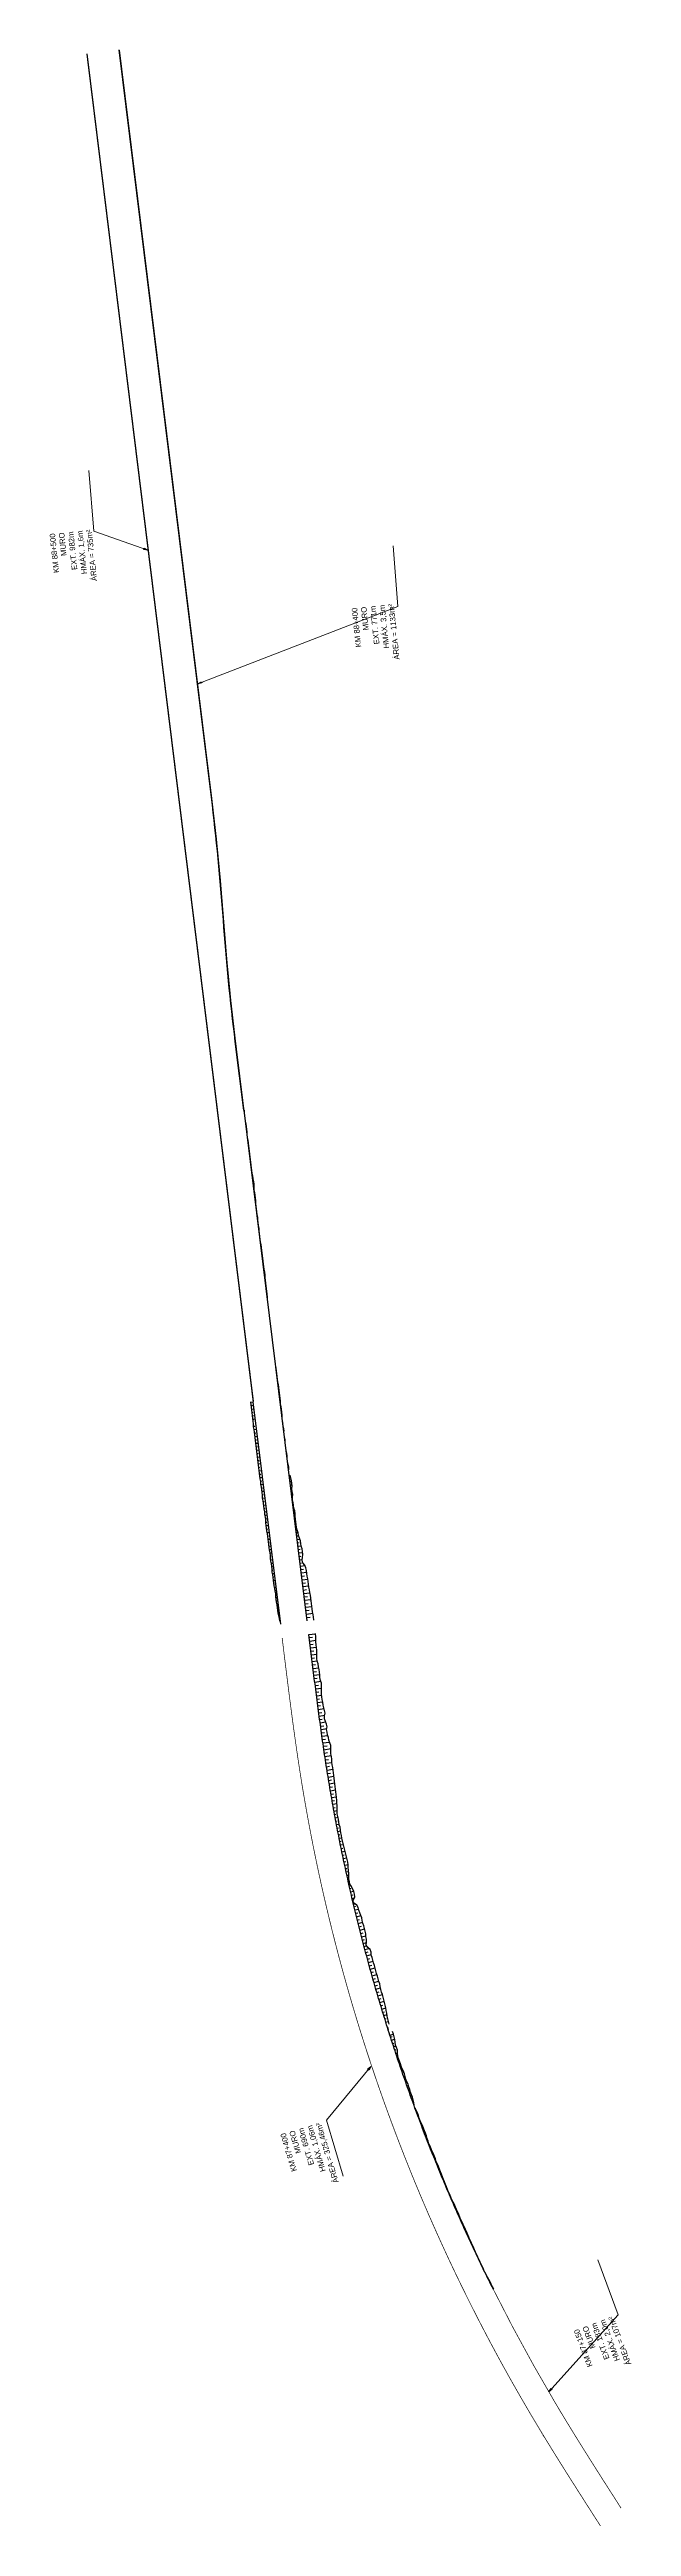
# Model space of a CAD drawing. Header units: metres. Extents: x 288738 to 324331, y 7399322 to 7465117.
# Drawn here: x 296109 to 296530, y 7454560 to 7456351 of the extents above; entities that cross this region are included whole.
import ezdxf

# ---------------------------------------------------------------- set-up
doc = ezdxf.new("R2010")
doc.units = ezdxf.units.M
doc.header["$LTSCALE"] = 10
for name, color, linetype in [('F-HZ-ATERRO-TALUDE', 110, 'Continuous'), ('F-HZ-MUROS', 210, 'Continuous'), ('F-HZ-PIANO-CORTE', 10, 'Continuous'), ('F-HZ-TALUDE', 2, 'Continuous')]:
    doc.layers.add(name, color=color, linetype=linetype)
doc.layers.add('U-HZ-TEXTO-MUROS', color=2, linetype='Continuous', lineweight=0)
doc.styles.add('ARIAL', font='arial.ttf')
doc.styles.add('DIM', font='arial.ttf', dxfattribs={"width": 0.8})
doc.dimstyles.new('U-1_2000', dxfattribs={"dimscale": 2, "dimtxt": 1.5, "dimasz": 0.75, "dimexe": 0.75, "dimexo": 0.75, "dimgap": 0.25, "dimtad": 1, "dimzin": 4, "dimtxsty": 'DIM', "dimblk": 'ARCHTICK', "dimcen": 0.7, "dimdle": 0.75, "dimclrd": 256, "dimclre": 256, "dimclrt": 256, "dimaunit": 1, "dimadec": 3, "dimazin": 2, "dimtfac": 1, "dimtofl": 0, "dimtmove": 0, "dimatfit": 3, "dimldrblk": 'CLOSEDBLANK', "dimfxl": 0, "dimtolj": 1, "dimtzin": 0, "dimlwd": -1, "dimlwe": -1, "dimarcsym": 0})

# ---------------------------------------------------------------- blocks, each defined once
blk = doc.blocks.new('_ArchTick')
at = {"color": 0, "linetype": 'ByBlock', "const_width": 0.15}
blk.add_lwpolyline([(-0.5, -0.5), (0.5, 0.5)], dxfattribs=at)

msp = doc.modelspace()

# ---------------------------------------------------------------- linework, layer by layer
at = {"layer": 'F-HZ-ATERRO-TALUDE', "linetype": 'Continuous', "lineweight": -3}
for p, q in [((296277.72, 7455357.432), (296277.863, 7455357.45)), ((296278.026, 7455354.955), (296278.113, 7455354.965)), ((296278.331, 7455352.48), (296278.586, 7455352.512)), ((296278.787, 7455349.186), (296278.836, 7455349.192)), ((296279.045, 7455346.699), (296279.176, 7455346.715)), ((296279.38, 7455344.224), (296279.409, 7455344.227)), ((296279.997, 7455339.263), (296280.032, 7455339.267)), ((296280.269, 7455336.778), (296280.402, 7455336.795)), ((296280.634, 7455334.305), (296280.693, 7455334.313)), ((296281.391, 7455327.687), (296281.71, 7455327.726)), ((296281.694, 7455325.234), (296281.893, 7455325.258)), ((296282.602, 7455317.873), (296283.487, 7455317.982)), ((296282.906, 7455315.415), (296283.492, 7455315.487)), ((296283.212, 7455312.935), (296284.319, 7455313.071)), ((296283.512, 7455310.504), (296283.856, 7455310.546)), ((296283.815, 7455308.046), (296284.512, 7455308.132)), ((296284.119, 7455305.581), (296284.468, 7455305.624)), ((296284.42, 7455303.147), (296284.711, 7455303.183)), ((296284.726, 7455300.667), (296284.887, 7455300.687)), ((296285.031, 7455298.19), (296285.49, 7455298.246)), ((296285.337, 7455295.713), (296285.604, 7455295.746)), ((296285.64, 7455293.254), (296286.49, 7455293.359)), ((296285.944, 7455290.793), (296286.306, 7455290.838)), ((296286.249, 7455288.323), (296286.773, 7455288.388)), ((296286.555, 7455285.845), (296286.873, 7455285.885)), ((296286.861, 7455283.367), (296287.497, 7455283.446)), ((296287.164, 7455280.906), (296287.55, 7455280.954)), ((296287.467, 7455278.457), (296288.636, 7455278.601)), ((296287.771, 7455275.988), (296288.465, 7455276.074)), ((296288.071, 7455273.558), (296289.96, 7455273.791)), ((296288.373, 7455271.114), (296289.491, 7455271.252)), ((296288.679, 7455268.633), (296290.925, 7455268.91)), ((296288.98, 7455266.194), (296290.311, 7455266.359)), ((296289.285, 7455263.719), (296292.091, 7455264.066)), ((296289.588, 7455261.267), (296290.856, 7455261.424)), ((296289.885, 7455258.859), (296291.822, 7455259.098)), ((296290.188, 7455256.402), (296291.184, 7455256.525)), ((296290.458, 7455254.214), (296293.603, 7455254.602)), ((296290.758, 7455251.79), (296292.588, 7455252.016)), ((296291.062, 7455249.324), (296294.984, 7455249.807)), ((296291.368, 7455246.845), (296293.376, 7455247.093)), ((296291.674, 7455244.364), (296295.748, 7455244.867)), ((296291.98, 7455241.884), (296294.044, 7455242.139)), ((296292.286, 7455239.405), (296296.51, 7455239.926)), ((296292.592, 7455236.925), (296294.737, 7455237.189)), ((296292.898, 7455234.446), (296297.296, 7455234.989)), ((296293.204, 7455231.968), (296295.457, 7455232.246)), ((296293.51, 7455229.487), (296298.027, 7455230.044)), ((296293.816, 7455227.006), (296296.089, 7455227.286)), ((296294.122, 7455224.525), (296298.732, 7455225.094)), ((296294.429, 7455222.044), (296296.746, 7455222.33)), ((296294.735, 7455219.563), (296299.411, 7455220.141)), ((296295.041, 7455217.083), (296297.401, 7455217.374)), ((296296.572, 7455204.676), (296301.302, 7455205.26)), ((296296.84, 7455202.507), (296299.182, 7455202.796)), ((296297.144, 7455200.041), (296301.569, 7455200.588)), ((296297.45, 7455197.562), (296299.63, 7455197.831)), ((296297.756, 7455195.08), (296302.117, 7455195.619)), ((296298.061, 7455192.608), (296300.144, 7455192.865)), ((296298.367, 7455190.132), (296302.388, 7455190.629)), ((296298.672, 7455187.668), (296300.535, 7455187.899)), ((296298.978, 7455185.193), (296302.619, 7455185.644)), ((296299.282, 7455182.736), (296301.26, 7455182.981)), ((296299.589, 7455180.262), (296303.66, 7455180.768)), ((296299.896, 7455177.796), (296302.05, 7455178.065)), ((296300.206, 7455175.32), (296304.401, 7455175.844)), ((296300.516, 7455172.842), (296302.561, 7455173.099)), ((296300.826, 7455170.379), (296305.221, 7455170.933)), ((296301.137, 7455167.917), (296303.411, 7455168.204)), ((296301.45, 7455165.444), (296305.78, 7455165.995)), ((296301.761, 7455163.003), (296303.706, 7455163.252)), ((296302.079, 7455160.526), (296305.815, 7455161.006)), ((296302.399, 7455158.045), (296304.218, 7455158.281)), ((296302.72, 7455155.574), (296306.52, 7455156.068)), ((296303.043, 7455153.098), (296305.029, 7455153.358)), ((296303.368, 7455150.629), (296307.586, 7455151.186)), ((296303.695, 7455148.157), (296305.898, 7455148.449)), ((296304.008, 7455145.81), (296307.875, 7455146.328)), ((296304.336, 7455143.372), (296306.111, 7455143.612)), ((296304.665, 7455140.951), (296308.758, 7455141.509)), ((296304.999, 7455138.509), (296307.265, 7455138.82)), ((296305.328, 7455136.125), (296309.527, 7455136.707)), ((296305.666, 7455133.696), (296307.75, 7455133.988)), ((296306.014, 7455131.222), (296310.178, 7455131.811)), ((296306.363, 7455128.765), (296308.567, 7455129.08)), ((296306.712, 7455126.332), (296311.423, 7455127.011)), ((296307.06, 7455123.925), (296309.718, 7455124.313)), ((296307.419, 7455121.478), (296312.449, 7455122.219)), ((296307.78, 7455119.039), (296310.084, 7455119.382)), ((296308.151, 7455116.562), (296312.702, 7455117.248)), ((296308.526, 7455114.083), (296310.796, 7455114.429)), ((296308.905, 7455111.609), (296313.293, 7455112.285)), ((296309.29, 7455109.131), (296311.454, 7455109.469)), ((296309.679, 7455106.654), (296313.95, 7455107.329)), ((296310.072, 7455104.178), (296312.168, 7455104.513)), ((296310.47, 7455101.705), (296314.554, 7455102.366)), ((296310.874, 7455099.23), (296312.893, 7455099.561)), ((296311.282, 7455096.757), (296315.242, 7455097.414)), ((296311.694, 7455094.284), (296313.648, 7455094.612)), ((296312.112, 7455091.815), (296315.881, 7455092.456)), ((296312.534, 7455089.347), (296314.356, 7455089.66)), ((296312.96, 7455086.882), (296316.441, 7455087.487)), ((296313.391, 7455084.419), (296315.045, 7455084.71)), ((296313.825, 7455081.966), (296316.857, 7455082.506)), ((296314.263, 7455079.518), (296315.632, 7455079.764)), ((296314.699, 7455077.108), (296316.93, 7455077.514)), ((296315.145, 7455074.668), (296316.113, 7455074.846)), ((296315.6, 7455072.209), (296317.647, 7455072.59)), ((296316.06, 7455069.748), (296317.075, 7455069.939)), ((296316.524, 7455067.289), (296318.477, 7455067.66)), ((296316.992, 7455064.838), (296318.046, 7455065.04)), ((296317.465, 7455062.383), (296319.433, 7455062.765)), ((296317.944, 7455059.927), (296318.927, 7455060.119)), ((296318.427, 7455057.472), (296320.349, 7455057.852)), ((296318.915, 7455055.02), (296319.929, 7455055.223)), ((296319.407, 7455052.572), (296321.618, 7455053.018)), ((296319.905, 7455050.119), (296321.055, 7455050.354)), ((296320.408, 7455047.666), (296322.768, 7455048.153)), ((296320.915, 7455045.215), (296322.106, 7455045.462)), ((296321.427, 7455042.769), (296323.956, 7455043.3)), ((296321.944, 7455040.318), (296323.211, 7455040.587)), ((296322.465, 7455037.872), (296324.873, 7455038.388)), ((296322.987, 7455035.446), (296324.031, 7455035.672)), ((296323.511, 7455033.031), (296325.291, 7455033.419)), ((296324.038, 7455030.624), (296324.782, 7455030.788)), ((296324.564, 7455028.248), (296325.482, 7455028.452)), ((296325.107, 7455025.814), (296325.522, 7455025.907)), ((296325.645, 7455023.425), (296326.608, 7455023.642)), ((296326.172, 7455021.101), (296327.021, 7455021.295)), ((296326.721, 7455018.707), (296328.879, 7455019.203)), ((296327.282, 7455016.278), (296328.451, 7455016.549)), ((296327.816, 7455013.988), (296329.481, 7455014.377)), ((296328.293, 7455011.954), (296328.505, 7455012.004)), ((296328.793, 7455009.842), (296329.714, 7455010.06)), ((296329.247, 7455007.936), (296330.421, 7455008.217)), ((296329.816, 7455005.569), (296332.55, 7455006.228)), ((296330.402, 7455003.146), (296331.859, 7455003.5)), ((296330.993, 7455000.725), (296334.161, 7455001.501)), ((296331.591, 7454998.299), (296333.246, 7454998.708)), ((296332.195, 7454995.867), (296335.467, 7454996.683)), ((296332.802, 7454993.44), (296334.498, 7454993.866)), ((296333.415, 7454991.011), (296336.909, 7454991.897)), ((296334.032, 7454988.587), (296335.764, 7454989.029)), ((296334.649, 7454986.181), (296337.794, 7454986.991)), ((296335.273, 7454983.767), (296336.733, 7454984.146)), ((296335.889, 7454981.404), (296338.288, 7454982.031)), ((296336.488, 7454979.125), (296337.476, 7454979.385)), ((296337.066, 7454976.937), (296340.025, 7454977.722)), ((296337.658, 7454974.718), (296339.54, 7454975.221)), ((296338.281, 7454972.396), (296341.581, 7454973.285)), ((296338.925, 7454970.013), (296340.655, 7454970.482)), ((296339.584, 7454967.595), (296343.044, 7454968.541)), ((296340.246, 7454965.183), (296341.998, 7454965.666)), ((296340.913, 7454962.77), (296344.511, 7454963.769)), ((296341.583, 7454960.365), (296343.282, 7454960.84)), ((296342.26, 7454957.957), (296345.655, 7454958.914)), ((296342.94, 7454955.551), (296344.666, 7454956.041)), ((296343.626, 7454953.144), (296347.142, 7454954.15)), ((296344.318, 7454950.736), (296346.097, 7454951.249)), ((296345.012, 7454948.336), (296348.377, 7454949.312)), ((296345.711, 7454945.935), (296347.307, 7454946.402)), ((296346.412, 7454943.547), (296349.795, 7454944.543)), ((296347.121, 7454941.146), (296348.777, 7454941.637)), ((296347.834, 7454938.751), (296350.957, 7454939.683)), ((296348.552, 7454936.354), (296350.052, 7454936.805)), ((296349.276, 7454933.955), (296352.242, 7454934.853)), ((296349.994, 7454931.593), (296351.278, 7454931.985)), ((296350.723, 7454929.211), (296353.047, 7454929.925)), ((296351.454, 7454926.839), (296352.455, 7454927.149)), ((296352.193, 7454924.456), (296354.009, 7454925.022)), ((296355.191, 7454914.954), (296357.68, 7454915.75)), ((296355.572, 7454913.768), (296356.782, 7454914.156)), ((296356.337, 7454911.39), (296358.575, 7454912.113)), ((296357.094, 7454909.053), (296357.991, 7454909.344)), ((296357.868, 7454906.68), (296359.55, 7454907.23)), ((296358.648, 7454904.304), (296359.488, 7454904.58)), ((296359.415, 7454901.984), (296360.629, 7454902.387)), ((296362.587, 7454892.537), (296363.251, 7454892.763)), ((296363.392, 7454890.176), (296363.808, 7454890.319)), ((296364.202, 7454887.817), (296365.219, 7454888.168)), ((296365.017, 7454885.459), (296365.519, 7454885.632)), ((296365.837, 7454883.1), (296366.693, 7454883.398)), ((296366.662, 7454880.742), (296367.148, 7454880.913)), ((296367.492, 7454878.385), (296368.547, 7454878.757)), ((296368.327, 7454876.027), (296368.826, 7454876.204)), ((296369.165, 7454873.672), (296370.061, 7454873.992)), ((296370.009, 7454871.319), (296370.42, 7454871.467)), ((296370.858, 7454868.967), (296371.657, 7454869.256)), ((296371.705, 7454866.632), (296371.982, 7454866.732)), ((296372.541, 7454864.343), (296372.574, 7454864.355)), ((296424.423, 7454742.425), (296424.454, 7454742.44)), ((296425.52, 7454740.179), (296425.628, 7454740.232)), ((296426.621, 7454737.938), (296426.728, 7454737.991)), ((296427.725, 7454735.702), (296428.022, 7454735.849)), ((296428.836, 7454733.463), (296428.97, 7454733.53))]:
    msp.add_line(p, q, dxfattribs=at)
at = {"layer": 'F-HZ-MUROS', "linetype": 'Continuous', "lineweight": -3, "const_width": 0.5}
for points in [[(296256.139, 7455373.098), (296135.874, 7456347.601)], [(296507.47, 7454560.071), (296505.734, 7454562.78), (296504.655, 7454564.464), (296503.576, 7454566.149), (296502.497, 7454567.833), (296501.417, 7454569.519), (296500.338, 7454571.204), (296499.259, 7454572.89), (296498.18, 7454574.577), (296497.101, 7454576.264), (296496.022, 7454577.951), (296494.944, 7454579.639), (296493.866, 7454581.328), (296492.789, 7454583.018), (296491.712, 7454584.708), (296490.636, 7454586.399), (296489.56, 7454588.091), (296488.485, 7454589.783), (296487.41, 7454591.477), (296486.337, 7454593.171), (296485.264, 7454594.867), (296484.192, 7454596.563), (296483.121, 7454598.26), (296482.051, 7454599.958), (296480.983, 7454601.658), (296479.915, 7454603.359), (296478.848, 7454605.06), (296477.783, 7454606.763), (296476.72, 7454608.468), (296475.657, 7454610.173), (296474.596, 7454611.88), (296473.536, 7454613.588), (296472.478, 7454615.297), (296471.422, 7454617.008), (296470.367, 7454618.72), (296469.314, 7454620.434), (296468.263, 7454622.149), (296467.214, 7454623.866), (296466.166, 7454625.584), (296465.121, 7454627.304), (296464.078, 7454629.026), (296463.036, 7454630.749), (296461.997, 7454632.474), (296460.96, 7454634.2), (296459.926, 7454635.929), (296458.893, 7454637.659), (296457.864, 7454639.391), (296456.836, 7454641.125), (296455.811, 7454642.86), (296454.789, 7454644.597), (296453.77, 7454646.336), (296452.753, 7454648.076), (296451.739, 7454649.818), (296450.728, 7454651.561), (296449.719, 7454653.306), (296448.713, 7454655.052), (296447.71, 7454656.8), (296446.71, 7454658.55), (296445.712, 7454660.301), (296444.716, 7454662.053), (296443.724, 7454663.807), (296442.734, 7454665.563), (296441.747, 7454667.32), (296440.763, 7454669.079), (296439.781, 7454670.839), (296438.802, 7454672.6), (296437.826, 7454674.364), (296436.852, 7454676.128), (296435.882, 7454677.894), (296434.914, 7454679.662), (296433.948, 7454681.431), (296432.986, 7454683.202), (296432.026, 7454684.974), (296431.068, 7454686.747), (296430.114, 7454688.523), (296429.162, 7454690.299), (296428.213, 7454692.077), (296427.267, 7454693.856), (296426.323, 7454695.637), (296425.383, 7454697.42), (296424.445, 7454699.203), (296423.509, 7454700.989), (296422.577, 7454702.775), (296421.647, 7454704.563), (296420.72, 7454706.353), (296419.796, 7454708.144), (296418.874, 7454709.936), (296417.955, 7454711.73), (296417.039, 7454713.525), (296416.126, 7454715.322), (296415.216, 7454717.12), (296414.308, 7454718.919), (296413.403, 7454720.72), (296412.507, 7454722.509), (296412.501, 7454722.522), (296411.601, 7454724.326), (296410.705, 7454726.131), (296409.811, 7454727.937), (296408.92, 7454729.745), (296408.032, 7454731.554), (296407.146, 7454733.364), (296406.263, 7454735.176), (296405.383, 7454736.989), (296404.506, 7454738.804), (296403.632, 7454740.619), (296402.76, 7454742.437), (296401.892, 7454744.255), (296401.026, 7454746.075), (296400.163, 7454747.896), (296399.302, 7454749.719), (296398.445, 7454751.543), (296397.59, 7454753.368), (296396.738, 7454755.194), (296395.889, 7454757.022), (296395.043, 7454758.851), (296394.199, 7454760.681), (296393.358, 7454762.513), (296392.521, 7454764.346), (296391.686, 7454766.18), (296390.853, 7454768.016), (296390.024, 7454769.853), (296389.197, 7454771.691), (296388.374, 7454773.53), (296387.553, 7454775.371), (296386.735, 7454777.213), (296385.919, 7454779.056), (296385.107, 7454780.9), (296384.297, 7454782.746), (296383.491, 7454784.593), (296382.687, 7454786.441), (296381.886, 7454788.29), (296381.088, 7454790.141), (296380.292, 7454791.993), (296379.5, 7454793.846), (296378.71, 7454795.7), (296377.923, 7454797.555), (296377.14, 7454799.412), (296376.358, 7454801.27), (296375.58, 7454803.129), (296374.805, 7454804.989), (296374.032, 7454806.851), (296373.263, 7454808.713), (296372.496, 7454810.577), (296371.732, 7454812.442), (296370.971, 7454814.308), (296370.213, 7454816.176), (296369.458, 7454818.044), (296368.705, 7454819.914), (296367.956, 7454821.785), (296367.209, 7454823.657), (296366.465, 7454825.53), (296365.725, 7454827.404), (296364.987, 7454829.28), (296364.251, 7454831.156), (296363.519, 7454833.034), (296362.79, 7454834.913), (296362.063, 7454836.792), (296361.34, 7454838.673), (296360.619, 7454840.556), (296359.902, 7454842.439), (296359.187, 7454844.323), (296358.475, 7454846.209), (296357.766, 7454848.095), (296357.06, 7454849.983), (296356.356, 7454851.872), (296355.656, 7454853.761), (296354.959, 7454855.652), (296354.264, 7454857.544), (296353.572, 7454859.437), (296352.884, 7454861.331), (296352.198, 7454863.226), (296351.515, 7454865.122), (296350.835, 7454867.02), (296350.158, 7454868.918), (296349.484, 7454870.817), (296348.813, 7454872.718), (296348.145, 7454874.619), (296347.479, 7454876.521), (296346.817, 7454878.425), (296346.157, 7454880.329), (296345.501, 7454882.235), (296344.847, 7454884.141), (296344.197, 7454886.049), (296343.549, 7454887.957), (296342.904, 7454889.866), (296342.262, 7454891.777), (296341.623, 7454893.688), (296340.987, 7454895.601), (296340.354, 7454897.514), (296339.724, 7454899.428), (296339.097, 7454901.344), (296338.473, 7454903.26), (296337.851, 7454905.177), (296337.233, 7454907.096), (296336.618, 7454909.015), (296336.005, 7454910.935), (296335.396, 7454912.856), (296334.789, 7454914.778), (296334.186, 7454916.701), (296333.585, 7454918.624), (296332.988, 7454920.549), (296332.393, 7454922.475), (296331.801, 7454924.401), (296331.213, 7454926.329), (296330.627, 7454928.257), (296330.044, 7454930.187), (296329.464, 7454932.117), (296328.887, 7454934.048), (296328.314, 7454935.98), (296327.743, 7454937.913), (296327.175, 7454939.846), (296326.61, 7454941.781), (296326.048, 7454943.716), (296325.489, 7454945.653), (296324.933, 7454947.59), (296324.38, 7454949.528), (296323.83, 7454951.467), (296323.283, 7454953.406), (296322.739, 7454955.347), (296322.197, 7454957.288), (296321.659, 7454959.231), (296321.124, 7454961.174), (296320.592, 7454963.117), (296320.063, 7454965.062), (296319.537, 7454967.008), (296319.014, 7454968.954), (296318.493, 7454970.901), (296317.976, 7454972.849), (296317.462, 7454974.798), (296316.951, 7454976.747), (296316.443, 7454978.697), (296315.938, 7454980.648), (296315.435, 7454982.6), (296314.936, 7454984.553), (296314.44, 7454986.506), (296313.947, 7454988.46), (296313.457, 7454990.415), (296312.97, 7454992.371), (296312.485, 7454994.327), (296312.004, 7454996.284), (296311.526, 7454998.242), (296311.051, 7455000.201), (296310.579, 7455002.16), (296310.11, 7455004.12), (296309.644, 7455006.081), (296309.181, 7455008.042), (296308.721, 7455010.004), (296308.264, 7455011.967), (296307.81, 7455013.931), (296307.359, 7455015.895), (296306.911, 7455017.86), (296306.466, 7455019.826), (296306.024, 7455021.792), (296305.585, 7455023.759), (296305.15, 7455025.727), (296304.717, 7455027.695), (296304.287, 7455029.664), (296303.86, 7455031.634), (296303.436, 7455033.604), (296303.016, 7455035.575), (296302.598, 7455037.547), (296302.184, 7455039.519), (296301.772, 7455041.492), (296301.363, 7455043.466), (296300.958, 7455045.44), (296300.555, 7455047.415), (296300.156, 7455049.39), (296299.76, 7455051.366), (296299.366, 7455053.343), (296298.976, 7455055.32), (296298.589, 7455057.298), (296298.204, 7455059.276), (296297.823, 7455061.255), (296297.445, 7455063.235), (296297.07, 7455065.215), (296296.698, 7455067.196), (296296.329, 7455069.177), (296295.963, 7455071.159), (296295.6, 7455073.141), (296295.24, 7455075.124), (296294.883, 7455077.108), (296294.53, 7455079.092), (296294.179, 7455081.077), (296293.831, 7455083.062), (296293.487, 7455085.048), (296293.145, 7455087.034), (296292.807, 7455089.021), (296292.471, 7455091.008), (296292.139, 7455092.996), (296291.81, 7455094.984), (296291.483, 7455096.973), (296291.16, 7455098.962), (296290.84, 7455100.952), (296290.523, 7455102.942), (296290.21, 7455104.933), (296289.899, 7455106.923), (296289.591, 7455108.914), (296289.286, 7455110.905), (296288.984, 7455112.896), (296288.684, 7455114.887), (296288.387, 7455116.878), (296288.093, 7455118.869), (296287.801, 7455120.861), (296287.512, 7455122.852), (296287.226, 7455124.843), (296286.941, 7455126.834), (296286.659, 7455128.825), (296286.379, 7455130.816), (296286.102, 7455132.808), (296285.826, 7455134.799), (296285.552, 7455136.79), (296285.281, 7455138.781), (296285.011, 7455140.771), (296284.743, 7455142.762), (296284.477, 7455144.753), (296284.212, 7455146.743), (296283.949, 7455148.733), (296283.688, 7455150.724), (296283.428, 7455152.714), (296283.169, 7455154.704), (296282.912, 7455156.693), (296282.656, 7455158.683), (296282.401, 7455160.672), (296282.147, 7455162.661), (296281.895, 7455164.65), (296281.643, 7455166.639), (296281.392, 7455168.628), (296281.142, 7455170.616), (296280.893, 7455172.604), (296280.645, 7455174.592), (296280.397, 7455176.579), (296280.15, 7455178.566), (296279.903, 7455180.553), (296279.657, 7455182.54), (296279.411, 7455184.526), (296279.166, 7455186.512), (296278.921, 7455188.498), (296278.676, 7455190.483), (296278.431, 7455192.468), (296277.215, 7455202.318)]]:
    msp.add_lwpolyline(points, dxfattribs=at)
at = {"layer": 'F-HZ-MUROS', "linetype": 'Continuous', "lineweight": -3}
msp.add_lwpolyline([(296256.437, 7455373.135), (296136.171, 7456347.638)], dxfattribs=at)
for points, format in [([(296249.473, 7455583.869), (296243.349, 7455633.492, -0.01267935), (296234.739, 7455721.575, 0.01267935), (296226.083, 7455810.133), (296159.399, 7456350.471)], "xyb"), ([(296249.771, 7455583.905, 0.5, 0.5, 0), (296243.646, 7455633.529, 0.5, 0.5, -0.01267935), (296235.038, 7455721.597, 0.5, 0.5, 0.01267935), (296226.381, 7455810.17, 0.5, 0.5, 0), (296159.697, 7456350.508, 0, 0, 0)], "xyseb")]:
    msp.add_lwpolyline(points, format=format, dxfattribs=at)
at = {"layer": 'F-HZ-MUROS', "linetype": 'Continuous', "lineweight": -3, "const_width": 0.5}
msp.add_lwpolyline([(296522.291, 7454573.085), (296521.869, 7454573.743, -0.00011536), (296515.401, 7454583.844, -0.00023079), (296512.172, 7454588.892, -0.00046147), (296506.807, 7454597.309, -0.00057697), (296502.531, 7454604.046, -0.00080751), (296497.427, 7454612.138, -0.00092302), (296492.988, 7454619.23, -0.00115325), (296488.043, 7454627.204, -0.00126864), (296483.586, 7454634.471, -0.00149815), (296478.78, 7454642.402, -0.00161316), (296474.366, 7454649.792, -0.01797508), (296429.951, 7454731.225)], format="xyb", dxfattribs=at)
at = {"layer": 'F-HZ-PIANO-CORTE'}
for p, q in [((296249.771, 7455583.905), (296249.909, 7455583.922)), ((296249.863, 7455583.712), (296249.93, 7455583.721)), ((296250.102, 7455581.223), (296250.182, 7455581.233)), ((296250.438, 7455578.747), (296250.469, 7455578.75)), ((296250.714, 7455576.262), (296250.803, 7455576.273)), ((296251.076, 7455573.788), (296251.132, 7455573.795)), ((296251.326, 7455571.3), (296251.445, 7455571.314)), ((296251.705, 7455568.828), (296251.777, 7455568.837)), ((296251.938, 7455566.34), (296252.029, 7455566.351)), ((296252.268, 7455563.862), (296252.292, 7455563.865)), ((296252.551, 7455561.38), (296252.694, 7455561.398)), ((296252.933, 7455558.913), (296253.01, 7455558.922)), ((296253.162, 7455556.423), (296253.286, 7455556.439)), ((296253.549, 7455553.952), (296253.63, 7455553.962)), ((296253.775, 7455551.462), (296253.889, 7455551.476)), ((296254.149, 7455548.99), (296254.218, 7455548.998)), ((296254.387, 7455546.501), (296254.551, 7455546.521)), ((296254.758, 7455544.028), (296254.822, 7455544.036)), ((296254.999, 7455541.539), (296255.152, 7455541.558)), ((296255.414, 7455539.072), (296255.523, 7455539.085)), ((296255.611, 7455536.581), (296255.962, 7455536.625)), ((296256.127, 7455534.127), (296256.337, 7455534.153)), ((296256.223, 7455531.624), (296256.739, 7455531.687)), ((296256.755, 7455529.171), (296256.98, 7455529.199)), ((296256.834, 7455526.672), (296257.084, 7455526.703)), ((296257.277, 7455524.21), (296257.415, 7455524.227)), ((296257.446, 7455521.712), (296257.692, 7455521.743)), ((296257.892, 7455519.249), (296258.032, 7455519.266)), ((296258.058, 7455516.756), (296258.242, 7455516.779)), ((296258.43, 7455514.284), (296258.497, 7455514.292)), ((296258.67, 7455511.795), (296258.799, 7455511.811)), ((296259.037, 7455509.322), (296259.098, 7455509.33)), ((296259.282, 7455506.835), (296259.483, 7455506.86)), ((296259.681, 7455504.366), (296259.773, 7455504.377)), ((296259.894, 7455501.875), (296260.015, 7455501.89)), ((296260.288, 7455499.405), (296260.375, 7455499.416)), ((296260.506, 7455496.914), (296260.65, 7455496.932)), ((296260.88, 7455494.441), (296260.948, 7455494.45)), ((296261.119, 7455491.952), (296261.257, 7455491.969)), ((296261.491, 7455489.479), (296261.557, 7455489.487)), ((296261.731, 7455486.99), (296261.89, 7455487.01)), ((296262.119, 7455484.519), (296262.201, 7455484.529)), ((296262.344, 7455482.028), (296262.523, 7455482.05)), ((296262.741, 7455479.558), (296262.832, 7455479.569)), ((296262.956, 7455477.066), (296263.157, 7455477.091)), ((296263.411, 7455474.605), (296263.56, 7455474.624)), ((296263.568, 7455472.107), (296263.916, 7455472.15)), ((296264.047, 7455469.648), (296264.219, 7455469.669)), ((296264.18, 7455467.146), (296264.578, 7455467.195)), ((296264.685, 7455464.689), (296264.884, 7455464.714)), ((296264.792, 7455462.187), (296265.065, 7455462.221)), ((296265.198, 7455459.719), (296265.299, 7455459.732)), ((296265.404, 7455457.227), (296265.539, 7455457.243)), ((296265.796, 7455454.757), (296265.882, 7455454.767)), ((296266.017, 7455452.266), (296266.212, 7455452.29)), ((296266.396, 7455449.794), (296266.469, 7455449.803)), ((296272.753, 7455397.683), (296272.859, 7455397.696)), ((296273.043, 7455395.328), (296273.14, 7455395.34)), ((296273.378, 7455392.852), (296273.406, 7455392.856)), ((296273.655, 7455390.369), (296273.771, 7455390.384)), ((296274.027, 7455387.897), (296274.093, 7455387.905)), ((296274.267, 7455385.409), (296274.482, 7455385.435)), ((296254.572, 7455372.74), (296256.159, 7455372.936)), ((296254.925, 7455370.266), (296255.695, 7455370.361)), ((296255.247, 7455367.787), (296256.771, 7455367.975)), ((296274.693, 7455382.943), (296274.812, 7455382.958)), ((296274.88, 7455380.447), (296275.105, 7455380.475)), ((296275.328, 7455377.984), (296275.47, 7455378.002)), ((296275.492, 7455375.487), (296275.837, 7455375.529)), ((296275.797, 7455374.001), (296275.917, 7455374.016)), ((296275.983, 7455371.506), (296276.157, 7455371.528)), ((296276.391, 7455369.038), (296276.494, 7455369.051)), ((296255.56, 7455365.307), (296256.319, 7455365.401)), ((296255.861, 7455362.825), (296257.383, 7455363.013)), ((296256.181, 7455360.347), (296256.935, 7455360.44)), ((296256.578, 7455355.364), (296257.44, 7455355.47)), ((296257.037, 7455352.909), (296258.606, 7455353.102)), ((296257.315, 7455350.426), (296258.114, 7455350.524)), ((296276.595, 7455366.546), (296276.832, 7455366.575)), ((296276.991, 7455364.076), (296277.081, 7455364.088)), ((296257.677, 7455347.953), (296259.219, 7455348.143)), ((296257.964, 7455345.469), (296258.744, 7455345.566)), ((296258.224, 7455342.983), (296259.831, 7455343.181)), ((296258.557, 7455340.505), (296259.347, 7455340.603)), ((296258.862, 7455338.024), (296260.443, 7455338.219)), ((296259.199, 7455335.547), (296259.974, 7455335.643)), ((296259.48, 7455333.063), (296261.056, 7455333.258)), ((296259.757, 7455330.579), (296260.559, 7455330.678)), ((296260.029, 7455328.094), (296261.668, 7455328.296)), ((296260.285, 7455325.607), (296261.13, 7455325.711)), ((296260.73, 7455323.148), (296262.28, 7455323.34)), ((296260.998, 7455320.664), (296261.792, 7455320.761)), ((296261.327, 7455318.185), (296262.892, 7455318.379)), ((296261.652, 7455315.707), (296262.425, 7455315.802)), ((296261.932, 7455313.223), (296263.504, 7455313.417)), ((296262.299, 7455310.75), (296263.055, 7455310.843)), ((296262.708, 7455308.284), (296264.116, 7455308.457)), ((296262.93, 7455305.798), (296263.676, 7455305.89)), ((296263.15, 7455303.308), (296264.728, 7455303.503)), ((296263.583, 7455300.846), (296264.308, 7455300.936)), ((296263.918, 7455298.369), (296265.34, 7455298.544)), ((296264.258, 7455295.892), (296264.952, 7455295.978)), ((296264.677, 7455293.428), (296265.952, 7455293.586)), ((296264.896, 7455290.939), (296265.577, 7455291.023)), ((296265.225, 7455288.461), (296266.564, 7455288.626)), ((296265.478, 7455285.974), (296266.174, 7455286.06)), ((296265.728, 7455283.487), (296267.176, 7455283.666)), ((296266.066, 7455281.01), (296266.774, 7455281.097)), ((296266.411, 7455278.534), (296267.788, 7455278.704)), ((296266.781, 7455276.062), (296267.437, 7455276.143)), ((296267.114, 7455273.584), (296268.4, 7455273.743)), ((296267.363, 7455271.097), (296268.035, 7455271.18)), ((296267.733, 7455268.626), (296269.012, 7455268.784)), ((296268.066, 7455266.151), (296268.692, 7455266.228)), ((296268.493, 7455263.689), (296269.624, 7455263.829)), ((296268.794, 7455261.208), (296269.362, 7455261.278)), ((296268.975, 7455258.715), (296270.236, 7455258.87)), ((296269.337, 7455256.247), (296269.939, 7455256.321)), ((296269.675, 7455253.771), (296270.847, 7455253.916)), ((296269.958, 7455251.288), (296270.556, 7455251.361)), ((296270.3, 7455248.816), (296271.459, 7455248.959)), ((296270.775, 7455246.362), (296271.27, 7455246.423)), ((296271.059, 7455243.879), (296272.07, 7455244.004)), ((296271.215, 7455241.388), (296271.795, 7455241.459)), ((296271.667, 7455238.93), (296272.681, 7455239.055)), ((296272.157, 7455236.479), (296272.572, 7455236.53)), ((296272.613, 7455234.021), (296273.292, 7455234.105)), ((296272.794, 7455231.527), (296273.196, 7455231.577)), ((296273.045, 7455229.042), (296273.904, 7455229.148)), ((296273.54, 7455226.594), (296273.874, 7455226.635)), ((296273.802, 7455224.113), (296274.514, 7455224.201)), ((296274.256, 7455221.656), (296274.538, 7455221.691)), ((296274.592, 7455219.179), (296275.126, 7455219.245)), ((296275.112, 7455216.736), (296275.271, 7455216.755)), ((296373.997, 7454860.385), (296374.283, 7454860.491)), ((296375.068, 7454858.121), (296375.27, 7454858.196)), ((296375.739, 7454855.703), (296376.103, 7454855.839)), ((296376.791, 7454853.427), (296376.965, 7454853.493)), ((296377.5, 7454851.025), (296377.943, 7454851.193)), ((296378.7, 7454848.821), (296379.016, 7454848.941)), ((296379.275, 7454846.366), (296379.948, 7454846.623)), ((296380.529, 7454844.169), (296380.886, 7454844.307)), ((296381.072, 7454841.701), (296381.695, 7454841.942)), ((296382.192, 7454839.462), (296382.409, 7454839.546)), ((296382.885, 7454837.052), (296383.182, 7454837.169)), ((296383.952, 7454834.787), (296384.105, 7454834.847)), ((296384.717, 7454832.403), (296385.115, 7454832.56)), ((296385.885, 7454830.178), (296386.129, 7454830.275)), ((296386.569, 7454827.759), (296387.122, 7454827.981)), ((296387.754, 7454825.542), (296388.007, 7454825.644)), ((296388.438, 7454823.123), (296388.867, 7454823.297)), ((296389.609, 7454820.9), (296389.838, 7454820.993)), ((296390.326, 7454818.492), (296390.84, 7454818.703)), ((296391.526, 7454816.282), (296391.775, 7454816.384)), ((296392.232, 7454813.87), (296392.671, 7454814.052)), ((296393.313, 7454811.623), (296393.439, 7454811.675)), ((296394.151, 7454809.264), (296394.332, 7454809.34)), ((296395.234, 7454807.008), (296395.348, 7454807.057)), ((296396.092, 7454804.658), (296396.352, 7454804.768)), ((296397.165, 7454802.399), (296397.261, 7454802.439)), ((296398.051, 7454800.059), (296398.264, 7454800.15)), ((296399.096, 7454797.79), (296399.156, 7454797.816)), ((296400.026, 7454795.472), (296400.258, 7454795.572)), ((296401.212, 7454793.268), (296401.405, 7454793.352)), ((296402.018, 7454790.893), (296402.396, 7454791.058)), ((296403.224, 7454788.692), (296403.425, 7454788.78)), ((296404.03, 7454786.316), (296404.511, 7454786.528)), ((296405.281, 7454784.136), (296405.518, 7454784.241)), ((296406.06, 7454781.748), (296406.428, 7454781.913)), ((296407.297, 7454779.565), (296407.513, 7454779.662)), ((296408.108, 7454777.188), (296408.505, 7454777.367)), ((296409.344, 7454775.004), (296409.55, 7454775.098)), ((296410.173, 7454772.635), (296410.631, 7454772.843)), ((296411.39, 7454770.445), (296411.569, 7454770.527)), ((296412.255, 7454768.091), (296412.591, 7454768.245)), ((296413.438, 7454765.884), (296413.572, 7454765.946)), ((296414.356, 7454763.554), (296414.611, 7454763.673)), ((296415.52, 7454761.338), (296415.628, 7454761.389)), ((296416.474, 7454759.025), (296416.627, 7454759.097)), ((296417.6, 7454756.792), (296417.661, 7454756.821)), ((296418.61, 7454754.505), (296418.777, 7454754.585)), ((296419.753, 7454752.281), (296419.822, 7454752.314)), ((296420.763, 7454749.993), (296420.839, 7454750.03)), ((296421.888, 7454747.761), (296421.931, 7454747.781)), ((296463.459, 7454629.456), (296463.722, 7454629.614)), ((296464.774, 7454627.329), (296464.895, 7454627.403)), ((296466.034, 7454625.171), (296466.314, 7454625.341))]:
    msp.add_line(p, q, dxfattribs=at)
at = {"layer": 'F-HZ-TALUDE', "linetype": 'Continuous', "lineweight": -3}
for p, q in [((296275.905, 7455212.202), (296275.903, 7455212.308)), ((296354.181, 7454918.799), (296353.616, 7454920.703))]:
    msp.add_line(p, q, dxfattribs=at)
at = {"layer": 'F-HZ-TALUDE', "linetype": 'Continuous', "lineweight": -3, "flags": 128}
for points in [[(296295.347, 7455214.602), (296249.771, 7455583.905)], [(296266.675, 7455447.312), (296266.564, 7455448.946), (296266.342, 7455450.934), (296266.151, 7455452.925), (296265.862, 7455454.905), (296265.575, 7455456.885), (296265.375, 7455458.875), (296265.198, 7455460.869), (296265.002, 7455462.86), (296264.875, 7455464.859), (296264.628, 7455466.844), (296264.344, 7455468.824), (296264.052, 7455470.803), (296263.85, 7455472.793), (296263.537, 7455474.77), (296263.206, 7455476.744), (296262.925, 7455478.725), (296262.706, 7455480.713), (296262.435, 7455482.694), (296262.182, 7455484.678), (296261.94, 7455486.664), (296261.656, 7455488.644), (296261.422, 7455490.63), (296261.178, 7455492.615), (296260.929, 7455494.6), (296260.682, 7455496.584), (296260.5, 7455498.577), (296260.205, 7455500.556), (296259.923, 7455502.536), (296259.76, 7455504.531), (296259.537, 7455506.519), (296259.223, 7455508.495), (296258.927, 7455510.474), (296258.736, 7455512.466), (296258.476, 7455514.449), (296258.258, 7455516.437), (296258.163, 7455518.44), (296257.848, 7455520.417), (296257.615, 7455522.403), (296257.397, 7455524.391), (296257.09, 7455526.369), (296257.053, 7455528.379), (296256.877, 7455530.373), (296256.668, 7455532.362), (296256.304, 7455534.332), (296256.021, 7455536.313), (296255.645, 7455538.281), (296255.343, 7455540.259), (296255.052, 7455542.239), (296254.799, 7455544.222), (296254.59, 7455546.212), (296254.345, 7455548.197), (296254.032, 7455550.173), (296253.813, 7455552.162), (296253.61, 7455554.152), (296253.327, 7455556.132), (296253.064, 7455558.115), (296252.932, 7455560.113), (296252.567, 7455562.084), (296252.262, 7455564.061), (296252.052, 7455566.05), (296251.896, 7455568.046), (296251.599, 7455570.025), (296251.362, 7455572.011), (296251.107, 7455573.994), (296250.843, 7455575.977), (296250.577, 7455577.959), (296250.307, 7455579.941), (296250.114, 7455581.933), (296249.909, 7455583.922)], [(296277.297, 7455361.603), (296277.131, 7455363.598), (296276.927, 7455365.588), (296276.735, 7455367.579), (296276.411, 7455369.554), (296276.156, 7455371.538), (296275.943, 7455373.527), (296275.837, 7455375.529), (296275.545, 7455377.508), (296275.244, 7455379.486), (296274.965, 7455381.467), (296274.761, 7455383.457), (296274.482, 7455385.438), (296274.164, 7455387.414), (296273.878, 7455389.394), (296273.664, 7455391.382), (296273.319, 7455393.355), (296273.139, 7455395.348), (296272.909, 7455397.335), (296272.859, 7455397.696)], [(296275.624, 7455214.289), (296275.23, 7455216.256), (296274.749, 7455218.211), (296274.429, 7455220.187), (296274.195, 7455222.173), (296273.796, 7455224.139), (296273.65, 7455226.136), (296273.178, 7455228.093), (296272.9, 7455230.074), (296272.754, 7455232.071), (296272.61, 7455234.069), (296272.24, 7455236.038), (296271.869, 7455238.008), (296271.439, 7455239.97), (296271.126, 7455241.946), (296271.056, 7455243.953), (296270.851, 7455245.943), (296270.492, 7455247.914), (296270.073, 7455249.877), (296269.911, 7455251.872), (296269.664, 7455253.857), (296269.418, 7455255.842), (296269.024, 7455257.808), (296268.915, 7455259.81), (296268.742, 7455261.804), (296268.48, 7455263.787), (296268.105, 7455265.756), (296267.906, 7455267.746), (296267.52, 7455269.714), (296267.294, 7455271.701), (296267.104, 7455273.693), (296266.836, 7455275.675), (296266.552, 7455277.655), (296266.236, 7455279.631), (296265.992, 7455281.616), (296265.713, 7455283.597), (296265.51, 7455285.587), (296265.345, 7455287.582), (296265.075, 7455289.564), (296264.817, 7455291.547), (296264.669, 7455293.544), (296264.312, 7455295.515), (296264.029, 7455297.495), (296263.777, 7455299.479), (296263.495, 7455301.46), (296263.127, 7455303.43), (296262.947, 7455305.422), (296262.853, 7455307.426), (296262.519, 7455309.4), (296262.197, 7455311.375), (296261.912, 7455313.355), (296261.702, 7455315.345), (296261.428, 7455317.326), (296261.193, 7455319.312), (296260.907, 7455321.292), (296260.717, 7455323.284), (296260.324, 7455325.25), (296260.107, 7455327.239), (296259.925, 7455329.232), (296259.677, 7455331.216), (296259.464, 7455333.205), (296259.25, 7455335.194), (296258.963, 7455337.174), (296258.727, 7455339.16), (296258.476, 7455341.144), (296258.205, 7455343.126), (296258.004, 7455345.116), (296257.776, 7455347.103), (296257.544, 7455349.089), (296257.206, 7455351.063), (296257.024, 7455353.056), (296256.616, 7455355.02), (296256.398, 7455357.009), (296256.286, 7455359.01), (296256.129, 7455361.006), (296255.837, 7455362.985), (296255.599, 7455364.971), (296255.37, 7455366.958), (296255.077, 7455368.937), (296254.85, 7455370.924), (296254.547, 7455372.902)], [(296256.139, 7455373.098), (296275.994, 7455212.213)], [(296278.655, 7455351.695), (296278.487, 7455353.689), (296278.051, 7455355.651), (296277.843, 7455357.64), (296277.495, 7455359.612)], [(296279.445, 7455343.732), (296279.301, 7455345.729), (296279.049, 7455347.713), (296278.764, 7455349.693)], [(296280.93, 7455331.824), (296280.739, 7455333.815), (296280.553, 7455335.808), (296280.25, 7455337.785), (296279.959, 7455339.765)], [(296281.964, 7455323.891), (296282.153, 7455325.929), (296281.671, 7455327.885), (296281.173, 7455329.839)], [(296300.088, 7455215.187), (296300.075, 7455215.291), (296299.816, 7455217.275), (296299.542, 7455219.256), (296299.248, 7455221.235), (296298.983, 7455223.217), (296298.718, 7455225.2), (296298.416, 7455227.178), (296298.141, 7455229.159), (296297.885, 7455231.143), (296297.635, 7455233.127), (296297.276, 7455235.098), (296296.938, 7455237.071), (296296.645, 7455239.05), (296296.339, 7455241.028), (296296.004, 7455243.001), (296295.733, 7455244.983), (296295.437, 7455246.962), (296295.155, 7455248.942), (296294.765, 7455250.909), (296294.257, 7455252.862), (296293.533, 7455254.788), (296292.182, 7455256.636), (296291.757, 7455258.599), (296292.025, 7455260.647), (296292.241, 7455262.689), (296292.024, 7455264.677), (296291.618, 7455266.642), (296290.961, 7455268.576), (296290.742, 7455270.564), (296290.424, 7455272.54), (296289.709, 7455274.467), (296289.08, 7455276.405), (296288.702, 7455278.373), (296288.138, 7455280.319), (296287.563, 7455282.263), (296287.451, 7455284.264), (296287.142, 7455286.242), (296286.786, 7455288.213), (296286.642, 7455290.21), (296286.719, 7455292.235), (296286.319, 7455294.201), (296285.767, 7455296.148), (296285.511, 7455298.131), (296285.15, 7455300.102), (296284.818, 7455302.076), (296284.626, 7455304.068), (296284.871, 7455306.113), (296284.522, 7455308.085), (296284.127, 7455310.051), (296284.405, 7455312.101), (296284.229, 7455314.094), (296284.024, 7455316.084), (296283.473, 7455318.032), (296282.938, 7455319.981)], [(296429.951, 7454731.225), (296429.945, 7454731.238), (296429.059, 7454733.014), (296428.175, 7454734.793), (296427.295, 7454736.572), (296426.417, 7454738.353), (296425.542, 7454740.135), (296424.67, 7454741.918), (296423.8, 7454743.703), (296422.933, 7454745.489), (296422.069, 7454747.277), (296421.208, 7454749.066), (296420.349, 7454750.856), (296419.493, 7454752.647), (296418.64, 7454754.44), (296417.79, 7454756.234), (296416.943, 7454758.03), (296416.098, 7454759.826), (296415.256, 7454761.624), (296414.416, 7454763.424), (296413.58, 7454765.224), (296412.746, 7454767.026), (296411.915, 7454768.829), (296411.087, 7454770.633), (296410.262, 7454772.439), (296409.439, 7454774.246), (296408.619, 7454776.054), (296407.802, 7454777.864), (296406.988, 7454779.675), (296406.177, 7454781.487), (296405.368, 7454783.3), (296404.562, 7454785.114), (296403.759, 7454786.93), (296402.959, 7454788.747), (296402.161, 7454790.565), (296401.366, 7454792.384), (296400.575, 7454794.205), (296399.785, 7454796.027), (296398.999, 7454797.85), (296398.216, 7454799.674), (296397.435, 7454801.5), (296396.657, 7454803.326), (296395.882, 7454805.154), (296395.11, 7454806.983), (296394.34, 7454808.813), (296393.574, 7454810.645), (296392.81, 7454812.477), (296392.049, 7454814.311), (296391.291, 7454816.146), (296390.535, 7454817.982), (296389.783, 7454819.819), (296389.033, 7454821.658), (296388.286, 7454823.497), (296387.542, 7454825.338), (296386.801, 7454827.18), (296386.063, 7454829.023), (296385.327, 7454830.867), (296384.595, 7454832.712), (296383.865, 7454834.559), (296383.138, 7454836.406), (296382.414, 7454838.255), (296381.692, 7454840.104), (296380.974, 7454841.955), (296380.258, 7454843.807), (296379.545, 7454845.66), (296378.835, 7454847.514), (296378.128, 7454849.369), (296377.424, 7454851.226), (296376.723, 7454853.083), (296376.024, 7454854.942), (296375.329, 7454856.801), (296374.636, 7454858.662), (296373.946, 7454860.523), (296373.259, 7454862.386), (296372.575, 7454864.25), (296371.893, 7454866.115), (296371.215, 7454867.981), (296370.539, 7454869.847), (296369.867, 7454871.715), (296369.197, 7454873.584), (296368.53, 7454875.454), (296367.866, 7454877.325), (296367.205, 7454879.197), (296366.546, 7454881.071), (296365.891, 7454882.945), (296365.238, 7454884.82), (296364.589, 7454886.696), (296363.942, 7454888.573), (296363.298, 7454890.451), (296362.657, 7454892.33), (296362.019, 7454894.21), (296361.384, 7454896.091), (296360.751, 7454897.973), (296360.122, 7454899.856), (296359.496, 7454901.74), (296358.872, 7454903.625), (296358.251, 7454905.511), (296357.633, 7454907.398), (296357.018, 7454909.285), (296356.406, 7454911.174), (296355.797, 7454913.064), (296355.191, 7454914.954), (296354.588, 7454916.846), (296353.988, 7454918.738), (296353.39, 7454920.632), (296352.796, 7454922.526), (296352.204, 7454924.421), (296351.615, 7454926.317), (296351.029, 7454928.214), (296350.446, 7454930.112), (296349.867, 7454932.011), (296349.289, 7454933.91), (296348.715, 7454935.811), (296348.144, 7454937.712), (296347.576, 7454939.615), (296347.011, 7454941.518), (296346.448, 7454943.422), (296345.889, 7454945.327), (296345.332, 7454947.233), (296344.779, 7454949.139), (296344.228, 7454951.047), (296343.68, 7454952.955), (296343.135, 7454954.864), (296342.593, 7454956.774), (296342.054, 7454958.685), (296341.519, 7454960.597), (296340.985, 7454962.509), (296340.455, 7454964.423), (296339.928, 7454966.337), (296339.404, 7454968.252), (296338.883, 7454970.167), (296338.364, 7454972.084), (296337.849, 7454974.001), (296337.337, 7454975.919), (296336.827, 7454977.838), (296336.321, 7454979.758), (296335.817, 7454981.678), (296335.316, 7454983.6), (296334.819, 7454985.522), (296334.324, 7454987.445), (296333.832, 7454989.368), (296333.344, 7454991.292), (296332.858, 7454993.217), (296332.375, 7454995.143), (296331.895, 7454997.07), (296331.418, 7454998.997), (296330.944, 7455000.925), (296330.473, 7455002.854), (296330.005, 7455004.783), (296329.54, 7455006.713), (296329.078, 7455008.644), (296328.619, 7455010.576), (296328.163, 7455012.508), (296327.71, 7455014.441), (296327.259, 7455016.374), (296326.812, 7455018.309), (296326.368, 7455020.244), (296325.927, 7455022.18), (296325.488, 7455024.116), (296325.053, 7455026.053), (296324.621, 7455027.991), (296324.191, 7455029.929), (296323.765, 7455031.868), (296323.342, 7455033.808), (296322.921, 7455035.748), (296322.504, 7455037.689), (296322.089, 7455039.631), (296321.678, 7455041.573), (296321.269, 7455043.516), (296320.864, 7455045.46), (296320.462, 7455047.404), (296320.062, 7455049.349), (296319.666, 7455051.294), (296319.272, 7455053.24), (296318.882, 7455055.187), (296318.494, 7455057.134), (296318.11, 7455059.082), (296317.728, 7455061.03), (296317.35, 7455062.979), (296316.974, 7455064.929), (296316.602, 7455066.879), (296316.232, 7455068.829), (296315.866, 7455070.781), (296315.502, 7455072.733), (296315.142, 7455074.685), (296314.784, 7455076.638), (296314.43, 7455078.591), (296314.078, 7455080.545), (296313.73, 7455082.5), (296313.384, 7455084.455), (296313.042, 7455086.411), (296312.702, 7455088.367), (296312.366, 7455090.323), (296312.032, 7455092.281), (296311.702, 7455094.238), (296311.374, 7455096.197), (296311.05, 7455098.155), (296310.729, 7455100.114), (296310.41, 7455102.074), (296310.095, 7455104.034), (296309.783, 7455105.995), (296309.473, 7455107.956), (296309.167, 7455109.918), (296308.863, 7455111.881), (296308.562, 7455113.845), (296308.264, 7455115.809), (296307.969, 7455117.775), (296307.675, 7455119.74), (296307.385, 7455121.707), (296307.097, 7455123.674), (296306.811, 7455125.642), (296306.527, 7455127.611), (296306.246, 7455129.58), (296305.967, 7455131.55), (296305.691, 7455133.52), (296305.416, 7455135.491), (296305.143, 7455137.463), (296304.872, 7455139.435), (296304.602, 7455141.408), (296304.335, 7455143.381), (296304.069, 7455145.355), (296303.805, 7455147.33), (296303.543, 7455149.305), (296303.282, 7455151.28), (296303.022, 7455153.256), (296302.764, 7455155.233), (296302.507, 7455157.21), (296302.251, 7455159.188), (296301.997, 7455161.166), (296301.743, 7455163.144), (296301.491, 7455165.123), (296301.24, 7455167.103), (296300.989, 7455169.082), (296300.74, 7455171.063), (296300.491, 7455173.043), (296300.242, 7455175.025), (296299.995, 7455177.006), (296299.748, 7455178.988), (296299.501, 7455180.97), (296299.256, 7455182.953), (296299.01, 7455184.936), (296298.764, 7455186.92), (296298.519, 7455188.903), (296298.274, 7455190.888), (296298.029, 7455192.872), (296297.784, 7455194.857), (296296.575, 7455204.648)], [(296354.527, 7454923.068), (296354.018, 7454924.986), (296353.548, 7454926.916), (296353.216, 7454928.888), (296352.894, 7454930.862), (296352.469, 7454932.804), (296352.255, 7454934.809), (296351.702, 7454936.711), (296351.179, 7454938.621), (296350.772, 7454940.567), (296350.35, 7454942.507), (296349.848, 7454944.424), (296349.041, 7454946.25), (296348.607, 7454948.187), (296348.209, 7454950.133), (296347.811, 7454952.078), (296347.206, 7454953.964), (296346.553, 7454955.837), (296346.102, 7454957.767), (296345.38, 7454959.62), (296344.925, 7454961.549), (296344.587, 7454963.51), (296344.029, 7454965.41), (296343.329, 7454967.271), (296342.895, 7454969.205), (296342.341, 7454971.106), (296341.557, 7454972.945), (296341.705, 7454975.035), (296340.95, 7454976.882), (296339.204, 7454978.468), (296338.1, 7454980.226), (296338.319, 7454982.332), (296338.224, 7454984.355), (296337.859, 7454986.306), (296337.671, 7454988.303), (296337.377, 7454990.271), (296336.829, 7454992.175), (296336.265, 7454994.074), (296335.649, 7454995.961), (296335.164, 7454997.881), (296334.752, 7454999.819), (296334.092, 7455001.696), (296333.422, 7455003.571), (296332.721, 7455005.44), (296332.301, 7455007.376), (296331.187, 7455009.147), (296328.81, 7455010.621), (296328.678, 7455012.629), (296329.727, 7455014.912), (296329.615, 7455016.921), (296329.034, 7455018.821), (296328.282, 7455020.682), (296327.351, 7455022.503), (296326.195, 7455024.275), (296325.902, 7455026.243), (296325.479, 7455028.182), (296325.503, 7455030.219), (296325.566, 7455032.263), (296325.107, 7455034.192), (296325.069, 7455036.212), (296324.899, 7455038.203), (296324.623, 7455040.17), (296324.213, 7455042.108), (296323.795, 7455044.045), (296323.225, 7455045.95), (296322.828, 7455047.892), (296322.384, 7455049.824), (296321.933, 7455051.755), (296321.453, 7455053.679), (296320.896, 7455055.589), (296320.401, 7455057.512), (296320.1, 7455059.473), (296319.663, 7455061.408), (296319.331, 7455063.362), (296319.089, 7455065.334), (296318.541, 7455067.248), (296318.239, 7455069.208), (296317.924, 7455071.166), (296317.546, 7455073.112), (296317.077, 7455075.041), (296316.898, 7455077.023), (296317.033, 7455079.062), (296316.966, 7455081.063), (296316.816, 7455083.048), (296316.697, 7455085.038), (296316.487, 7455087.011), (296316.294, 7455088.987), (296316.061, 7455090.956), (296315.825, 7455092.924), (296315.607, 7455094.894), (296315.319, 7455096.853), (296315.05, 7455098.815), (296314.8, 7455100.779), (296314.497, 7455102.735), (296314.282, 7455104.705), (296314.042, 7455106.67), (296313.767, 7455108.63), (296313.518, 7455110.595), (296313.257, 7455112.558), (296313.099, 7455114.537), (296312.831, 7455116.5), (296312.495, 7455118.452), (296312.329, 7455120.431), (296312.464, 7455122.454), (296312.473, 7455124.458), (296311.71, 7455126.35), (296310.89, 7455128.236), (296310.687, 7455130.211), (296310.077, 7455132.129), (296309.879, 7455134.106), (296309.383, 7455136.042), (296309.831, 7455138.109), (296309.264, 7455140.036), (296308.606, 7455141.952), (296307.883, 7455143.86), (296307.744, 7455145.848), (296308.313, 7455147.931), (296307.806, 7455149.87), (296307.478, 7455151.833), (296306.976, 7455153.774), (296306.602, 7455155.733), (296306.126, 7455157.679), (296305.917, 7455159.66), (296305.766, 7455161.649), (296305.641, 7455163.642), (296305.787, 7455165.67), (296305.742, 7455167.673), (296305.603, 7455169.665), (296305.019, 7455171.601), (296304.56, 7455173.554), (296304.414, 7455175.546), (296304.327, 7455177.547), (296304.019, 7455179.52), (296303.461, 7455181.462), (296303.209, 7455183.443), (296302.654, 7455185.387), (296302.389, 7455187.368), (296302.411, 7455189.384), (296302.374, 7455191.394), (296302.204, 7455193.387), (296302.145, 7455195.395), (296301.895, 7455197.379), (296301.661, 7455199.366), (296301.512, 7455201.362), (296301.526, 7455203.379), (296301.302, 7455205.26), (296301.292, 7455205.366), (296301.292, 7455205.45)], [(296372.585, 7454864.253), (296372.368, 7454866.288), (296371.972, 7454868.255), (296371.376, 7454870.15), (296370.683, 7454872.009), (296370.088, 7454873.903), (296369.503, 7454875.801), (296368.921, 7454877.699), (296368.26, 7454879.569), (296367.501, 7454881.405), (296366.738, 7454883.24), (296366.194, 7454885.151), (296365.684, 7454887.074), (296364.906, 7454888.904), (296364.108, 7454890.728), (296363.318, 7454892.555), (296362.706, 7454894.443), (296362.037, 7454896.311), (296361.456, 7454898.209), (296360.972, 7454900.139), (296360.645, 7454902.121), (296360.519, 7454904.169), (296359.986, 7454906.08), (296359.282, 7454907.936), (296358.832, 7454909.875), (296358.626, 7454911.891), (296358.176, 7454913.829), (296357.68, 7454915.75), (296357.063, 7454917.633)], [(296423.001, 7454745.522), (296422.163, 7454747.322), (296421.264, 7454749.093), (296420.444, 7454750.901), (296419.644, 7454752.719), (296418.81, 7454754.521), (296417.905, 7454756.289), (296417.076, 7454758.093), (296416.265, 7454759.905), (296415.481, 7454761.73), (296414.672, 7454763.543), (296413.831, 7454765.34), (296413.051, 7454767.166), (296412.272, 7454768.993), (296411.445, 7454770.797), (296410.722, 7454772.649), (296409.875, 7454774.444), (296408.99, 7454776.222), (296408.216, 7454778.05), (296407.422, 7454779.869), (296406.53, 7454781.645), (296405.82, 7454783.501), (296405.069, 7454785.339), (296404.226, 7454787.136), (296403.357, 7454788.922), (296402.529, 7454790.726), (296401.79, 7454792.569), (296400.913, 7454794.352), (296399.971, 7454796.107), (296399.116, 7454797.9), (296398.438, 7454799.769), (296397.611, 7454801.575), (296396.866, 7454803.415), (296396.16, 7454805.272), (296395.338, 7454807.079), (296394.51, 7454808.884), (296393.789, 7454810.735), (296393.096, 7454812.596), (296392.536, 7454814.513), (296391.788, 7454816.351), (296391.058, 7454818.197), (296390.273, 7454820.02), (296389.463, 7454821.833), (296388.715, 7454823.671), (296388.045, 7454825.541), (296387.367, 7454827.407), (296386.587, 7454829.232), (296385.789, 7454831.051), (296384.979, 7454832.864), (296384.175, 7454834.681), (296383.402, 7454836.51), (296382.773, 7454838.395), (296382.173, 7454840.292), (296381.619, 7454842.205), (296380.972, 7454844.082), (296380.259, 7454845.934), (296379.441, 7454847.746), (296378.776, 7454849.616), (296377.842, 7454851.384), (296377.069, 7454853.214), (296376.375, 7454855.073), (296375.711, 7454856.944), (296375.052, 7454858.816), (296374.222, 7454860.625), (296373.361, 7454862.424)], [(296430.242, 7454731.37), (296430.236, 7454731.383), (296429.33, 7454733.15), (296428.433, 7454734.92), (296427.63, 7454736.737), (296426.593, 7454738.439), (296425.65, 7454740.188), (296424.742, 7454741.954), (296423.838, 7454743.721)]]:
    msp.add_lwpolyline(points, dxfattribs=at)

# ---------------------------------------------------------------- texts
at = {"layer": 'U-HZ-TEXTO-MUROS', "linetype": 'Continuous', "lineweight": -3, "char_height": 4, "attachment_point": 9, "style": 'ARIAL'}
for s, insert, rotation in [('KM 88+500\\PMURO \\PEXT.^I982m\\PHMÁX. 1,6m\\PÁREA = 735m²', (296139.563, 7456003.863), 95.962585), ('KM 88+400\\PMURO \\PEXT.^I771m\\PHMÁX. 3,5m\\PÁREA = 1133m²', (296358.032, 7455950.125), 95.962585), ('KM 87+400\\PMURO \\PEXT.^I690m\\PHMÁX. 1,06m\\PÁREA = 325,46m²', (296305.991, 7454852.422), 106.486102), ('KM 87+150\\PMURO \\PEXT.^I183m\\PHMÁX. 2,0m\\PÁREA = 107m²', (296516.785, 7454712.261), 110.471874)]:
    msp.add_mtext(s, dxfattribs=dict(at, insert=insert, rotation=rotation))

# ---------------------------------------------------------------- leaders
at = {"layer": 'U-HZ-TEXTO-MUROS', "linetype": 'Continuous', "lineweight": -3}
for points in [[(296180.162, 7455988.732), (296141.151, 7456002.453), (296137.409, 7456046.407)], [(296216.288, 7455892.125), (296360.772, 7455948.139), (296357.499, 7455992.008)], [(296341.337, 7454892.365), (296309.233, 7454853.667), (296321.255, 7454813.045)], [(296470.078, 7454657.077), (296520.223, 7454712.95), (296505.407, 7454752.638)]]:
    msp.add_leader(points, dimstyle='U-1_2000', override={"dimscale": 1, "dimasz": 3}, dxfattribs=at)

doc.saveas('drawing.dxf')
